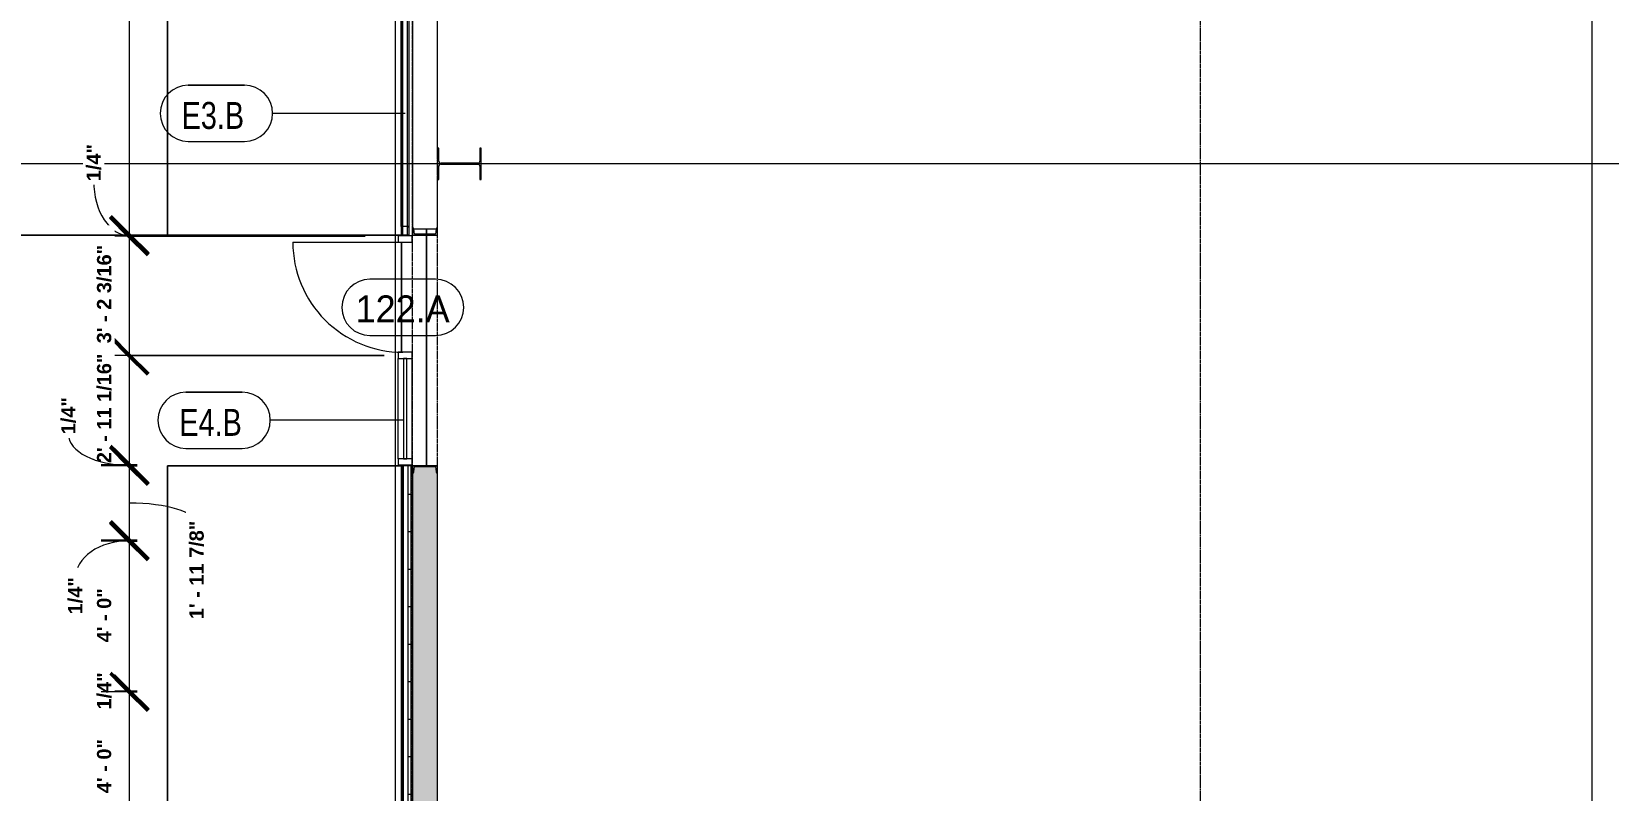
# Model space of a CAD drawing. Header units: inches. Extents: x 21592 to 24810, y -23179 to -20467.
# Drawn here: x 21940 to 22444, y -21827 to -21584 of the extents above; entities that cross this region are included whole.
import ezdxf

# ---------------------------------------------------------------- set-up
doc = ezdxf.new("R2010")
doc.units = ezdxf.units.IN
doc.header["$MEASUREMENT"] = 0
doc.linetypes.add('Grid Line 1_2_', pattern=[0.875, 0.5, -0.125, 0.125, -0.125])
for name, color, linetype, lineweight in [('A-ANNO-DIMS', 211, 'Continuous', 9), ('A-ANNO-DIMS-96', 211, 'Continuous', 9), ('A-DOOR', 31, 'Continuous', 20), ('A-DOOR-IDEN', 31, 'Continuous', 9), ('A-FLOR', 192, 'Continuous', 20), ('A-GLAZ-CURT', 52, 'Continuous', 20), ('A-GLAZ-CWMG', 51, 'Continuous', 20), ('A-SITE-SWLK', 140, 'Continuous', 140), ('A-WALL', 113, 'Continuous', 20), ('A-WALL-IDEN', 211, 'Continuous', 9), ('A-WALL-PATT', 111, 'Continuous', 50), ('C-TOPO', 7, 'Continuous', 20), ('G-ANNO-SYMB', 111, 'Continuous', 9), ('L-SITE-WALL', 31, 'Continuous', 20), ('S-BEAM', 12, 'Continuous', 20), ('S-COLS', 52, 'Continuous', 20), ('S-GRID', 1, 'Continuous', 9)]:
    doc.layers.add(name, color=color, linetype=linetype, lineweight=lineweight)
doc.styles.add('Arial_B_1', font='arialbd.ttf', dxfattribs={"height": 4.566403})
doc.styles.add('Century Gothic', font='GOTHIC.TTF', dxfattribs={"height": 8.622671})
doc.styles.add('Century Gothic_1', font='GOTHIC.TTF', dxfattribs={"width": 0.8, "height": 8.622671})
doc.dimstyles.new('OD_Dimension_2_1', dxfattribs={"dimscale": 12, "dimtxt": 4.5, "dimasz": 1, "dimexe": 0.75, "dimexo": 0.5, "dimgap": 0.375, "dimtad": 1, "dimdec": 4, "dimrnd": 0.0625, "dimzin": 3, "dimdsep": 46, "dimlunit": 4, "dimtxsty": 'Arial_B_1', "dimblk1": 'OBLIQUE', "dimblk2": 'OBLIQUE', "dimsah": 1, "dimcen": 0.09, "dimdle": 0.75, "dimazin": 0, "dimtfac": 1, "dimtdec": 4, "dimtix": 1, "dimtmove": 0, "dimatfit": 3, "dimfxl": 1, "dimtvp": 1, "dimtfill": 1, "dimfrac": 2, "dimtolj": 1, "dimtzin": 0, "dimlwd": 13, "dimlwe": 13, "dimarcsym": 2})
doc.dimstyles.new('OD_Dimension_2_3', dxfattribs={"dimscale": 12, "dimtxt": 4.5, "dimasz": 1, "dimexe": 0.75, "dimexo": 0.5, "dimgap": 0.375, "dimtad": 1, "dimdec": 4, "dimrnd": 0.0625, "dimzin": 3, "dimdsep": 46, "dimlunit": 4, "dimtxsty": 'Arial_B_1', "dimblk1": 'OBLIQUE', "dimblk2": 'OBLIQUE', "dimsah": 1, "dimcen": 0.09, "dimdle": 0.75, "dimazin": 0, "dimtfac": 1, "dimtdec": 4, "dimtix": 1, "dimtmove": 0, "dimatfit": 3, "dimfxl": 1, "dimtvp": 1, "dimtfill": 1, "dimfrac": 2, "dimtolj": 1, "dimtzin": 0, "dimlwd": 13, "dimlwe": 13, "dimarcsym": 2})
doc.dimstyles.new('OD_Dimension_2_4', dxfattribs={"dimscale": 12, "dimtxt": 4.5, "dimasz": 1, "dimexe": 0.75, "dimexo": 0.5, "dimgap": 0.375, "dimtad": 1, "dimdec": 4, "dimrnd": 0.0625, "dimzin": 3, "dimdsep": 46, "dimlunit": 4, "dimtxsty": 'Arial_B_1', "dimblk1": 'OBLIQUE', "dimblk2": 'OBLIQUE', "dimsah": 1, "dimcen": 0.09, "dimdle": 0.75, "dimazin": 0, "dimtfac": 1, "dimtdec": 4, "dimtix": 1, "dimtmove": 0, "dimatfit": 3, "dimfxl": 1, "dimtvp": 1, "dimtfill": 1, "dimfrac": 2, "dimtolj": 1, "dimtzin": 0, "dimlwd": 13, "dimlwe": 13, "dimarcsym": 2})
doc.dimstyles.new('OD_Dimension_2_5', dxfattribs={"dimscale": 12, "dimtxt": 4.5, "dimasz": 1, "dimexe": 0.75, "dimexo": 0.5, "dimgap": 0.375, "dimtad": 1, "dimdec": 4, "dimrnd": 0.0625, "dimzin": 3, "dimdsep": 46, "dimlunit": 4, "dimtxsty": 'Arial_B_1', "dimblk1": 'OBLIQUE', "dimblk2": 'OBLIQUE', "dimsah": 1, "dimcen": 0.09, "dimdle": 0.75, "dimazin": 0, "dimtfac": 1, "dimtdec": 4, "dimtix": 1, "dimtmove": 1, "dimatfit": 3, "dimfxl": 1, "dimtvp": 1, "dimtfill": 1, "dimfrac": 2, "dimtolj": 1, "dimtzin": 0, "dimlwd": 13, "dimlwe": 13, "dimarcsym": 2})
pattern_1 = [(45, (0, 0), (-9.503515, 9.503515), []), (45, (0, 14.4), (-9.503515, 9.503515), [])]

# ---------------------------------------------------------------- blocks, each defined once
blk = doc.blocks.new('Struct_Xcel_Sports Complex_rvt-1-Enlarged First Floor Plan _West_')
at = {"layer": 'A-FLOR', "color": 43, "lineweight": 13}
for p, q in [((22066.14, -21648.87), (22066.14, -21647.23)), ((22066.14, -21722.93), (22066.14, -21649.18))]:
    blk.add_line(p, q, dxfattribs=at)
at = {"layer": 'L-SITE-WALL', "color": 43, "lineweight": 13}
for p, q in [((22058.14, -21649.12), (22058.14, -21646.48)), ((22058.14, -21649.43), (22058.14, -21649.18)), ((22066.14, -21647.23), (22066.14, -21648.87)), ((22066.14, -21649.18), (22066.14, -21722.93)), ((22058.14, -21686.62), (22058.14, -21651.43)), ((22058.14, -22133.05), (22058.14, -21722.68))]:
    blk.add_line(p, q, dxfattribs=at)
blk = doc.blocks.new('Rectangular Mullion - Profile_Polycarbonate_Lower-1836398-Enlarged First Floor Plan _West_')
at = {"layer": 'A-GLAZ-CWMG', "color": 43, "lineweight": 13}
for p, q in [((22058.04, -21646.43), (22058.04, -21185.12)), ((22060.54, -21646.43), (22060.54, -21185.12))]:
    blk.add_line(p, q, dxfattribs=at)
at = {"layer": 'A-GLAZ-CWMG', "color": 10, "lineweight": 13}
for p, q in [((22058.46, -21185.12), (22060.04, -21185.12)), ((22058.46, -21646.43), (22058.46, -21185.12)), ((22060.04, -21646.43), (22060.04, -21185.12)), ((22060.04, -21646.43), (22058.46, -21646.43))]:
    blk.add_line(p, q, dxfattribs=at)
blk = doc.blocks.new('Rectangular Mullion - Profile_Polycarbonate_Upper and left-1180549-Enlarged First Floor Plan _West_')
at = {"layer": 'A-GLAZ-CWMG', "color": 7}
for p, q in [((-2.75, 0.79), (-2.75, 1.21)), ((-2.75, 1.21), (0, 1.21)), ((-2.5, 0.79), (-2.75, 0.79)), ((-0.06, 1.15), (-2.69, 1.15)), ((-2.69, 1.15), (-2.69, 0.85)), ((-2.69, 0.85), (-2.5, 0.85)), ((-2.5, 0.85), (-2.5, 0.79)), ((-0.06, -1.22), (-0.06, 1.15)), ((0, 1.21), (0, -1.29)), ((-2.75, -1.29), (-2.75, -0.79)), ((-2.75, -0.79), (-2.5, -0.79)), ((0, -1.29), (-2.75, -1.29)), ((-2.5, -0.85), (-2.69, -0.85)), ((-2.69, -0.85), (-2.69, -1.22)), ((-2.69, -1.22), (-0.06, -1.22)), ((-2.5, -0.79), (-2.5, -0.85))]:
    blk.add_line(p, q, dxfattribs=at)
blk = doc.blocks.new('Girt_C - 8_D-1405510-Enlarged First Floor Plan _West_')
at = {"layer": 'S-BEAM', "color": 43, "lineweight": 13}
for p, q in [((22061.64, -21143.68), (22061.64, -21646.84)), ((22069.64, -21380.05), (22069.64, -21148.8)), ((22069.64, -21621.3), (22069.64, -21390.05)), ((22069.64, -21646.84), (22069.64, -21631.3)), ((22069.25, -21647.23), (22062.03, -21647.23))]:
    blk.add_line(p, q, dxfattribs=at)
blk = doc.blocks.new('Door_Single_Storefront - one-1371400-Enlarged First Floor Plan _West_')
at = {"layer": 'A-DOOR', "color": 43, "lineweight": 13}
blk.add_line((-17.59375, -35.1875), (-17.59375, 0), dxfattribs=at)
blk.add_arc((-17.59375, 0), 35.1875, 270, 0, dxfattribs=at)
blk = doc.blocks.new('System Panel - INSULATED LOW-E GLAZING _SEE ELEVATIONS FOR U-FACTOR_ SHGC_ _ LT_-1354328-Enlarged First Floor Plan _West_')
at = {"layer": 'A-GLAZ-CURT', "color": 7}
for p, q in [((16.03125, 1.25), (-16.03125, 1.25)), ((-16.03125, 1.25), (-16.03125, 0.25)), ((-16.03125, 0.25), (16.03125, 0.25)), ((16.03125, 0.25), (16.03125, 1.25))]:
    blk.add_line(p, q, dxfattribs=at)
at = {"layer": 'A-GLAZ-CURT', "color": 10, "lineweight": 13}
for p, q in [((-16.03125, 0.25), (-16.03125, 1.25)), ((16.03125, 1.25), (-16.03125, 1.25)), ((-16.03125, 0.25), (16.03125, 0.25)), ((16.03125, 1.25), (16.03125, 0.25))]:
    blk.add_line(p, q, dxfattribs=at)
blk = doc.blocks.new('Rectangular Mullion - Exterior 2_ x 4_5_-1354325-Enlarged First Floor Plan _West_')
at = {"layer": 'A-GLAZ-CWMG', "color": 43, "lineweight": 13}
for p, q in [((22057.02, -21720.68), (22057.02, -21688.62)), ((22061.52, -21720.68), (22061.52, -21688.62))]:
    blk.add_line(p, q, dxfattribs=at)
blk = doc.blocks.new('Rectangular Mullion - Exterior 2_ x 4_5_-1212758-Enlarged First Floor Plan _West_')
at = {"layer": 'A-GLAZ-CWMG', "color": 7}
for p, q in [((-2, 1.5), (0, 1.5)), ((-2, -3), (-2, 1.5)), ((0, 1.5), (0, -3)), ((0, -3), (-2, -3))]:
    blk.add_line(p, q, dxfattribs=at)
blk = doc.blocks.new('Rectangular Mullion - Exterior 2_ x 4_5_-1305178-Enlarged First Floor Plan _West_')
at = {"layer": 'A-GLAZ-CWMG', "color": 7}
for p, q in [((0, 1.5), (-2, 1.5)), ((-2, 1.5), (-2, -3)), ((0, -3), (0, 1.5)), ((-2, -3), (0, -3))]:
    blk.add_line(p, q, dxfattribs=at)
blk = doc.blocks.new('Rectangular Mullion - Exterior 2_ x 4_5_-827470-Enlarged First Floor Plan _West_')
at = {"layer": 'A-GLAZ-CWMG', "color": 7}
for p, q in [((-1, 1.5), (1, 1.5)), ((-1, -3), (-1, 1.5)), ((1, 1.5), (1, -3)), ((1, -3), (-1, -3))]:
    blk.add_line(p, q, dxfattribs=at)
blk = doc.blocks.new('Door Tag - Door Tag-4658-Enlarged First Floor Plan _West_')
at = {"layer": 'A-DOOR-IDEN', "color": 153}
for p, q in [((0.109375, 0.09375), (-0.109375, 0.09375)), ((-0.109375, -0.09375), (0.109375, -0.09375))]:
    blk.add_line(p, q, dxfattribs=at)
for centre, start, end in [((-0.109375, 0), 90, 270), ((0.109375, 0), 270, 90)]:
    blk.add_arc(centre, 0.09375, start, end, dxfattribs=at)
blk = doc.blocks.new('Wall Tag - 1_4_-1369832-Enlarged First Floor Plan _West_')
at = {"layer": 'A-WALL-IDEN', "color": 153}
for p, q in [((-0.0822, 0.0968), (0.1053, 0.0968)), ((0.1053, 0.0968), (-0.0822, 0.0968)), ((-0.0822, -0.0907), (0.1053, -0.0907)), ((-0.0822, -0.0907), (0.1053, -0.0907))]:
    blk.add_line(p, q, dxfattribs=at)
for centre, start, end in [((-0.0822, 0.0031), 90, 270), ((-0.0822, 0.0031), 90, 270), ((0.1053, 0.0031), 270, 90), ((0.1053, 0.0031), 270, 90)]:
    blk.add_arc(centre, 0.0937, start, end, dxfattribs=at)
blk = doc.blocks.new('DIMBLOCK154-Enlarged First Floor Plan _West_')
at = {"layer": 'A-ANNO-DIMS-96', "lineweight": 50}
for p, q in [((21970.98, -21182.37), (21964.98, -21176.37)), ((21970.98, -21182.37), (21976.98, -21188.37)), ((21970.98, -21649.18), (21964.98, -21643.18)), ((21970.98, -21649.18), (21976.98, -21655.18))]:
    blk.add_line(p, q, dxfattribs=at)
at = {"layer": 'A-ANNO-DIMS-96', "lineweight": 13}
for p, q in [((22047.25, -21182.37), (21961.98, -21182.37)), ((21970.98, -21182.37), (21970.98, -21649.18)), ((21970.98, -21182.37), (22047.25, -21182.37)), ((22047.25, -21649.18), (21961.98, -21649.18)), ((21970.98, -21649.18), (22047.25, -21649.18))]:
    blk.add_line(p, q, dxfattribs=at)
at = {"layer": 'A-ANNO-DIMS-96', "color": 0, "lineweight": 13, "insert": (21960.63, -21436.16), "char_height": 4.5664, "width": 48.9429, "attachment_point": 1, "rotation": 90, "line_spacing_factor": 0.938532, "style": 'Arial_B_1', "bg_fill": 3, "box_fill_scale": 1.25, "bg_fill_color": 0, "bg_fill_transparency": 0}
blk.add_mtext('38\' - 10 13/16"', dxfattribs=at)
blk = doc.blocks.new('_Oblique')
at = {"color": 0, "linetype": 'ByBlock', "lineweight": -2}
blk.add_line((-0.5, -0.5), (0.5, 0.5), dxfattribs=at)
blk = doc.blocks.new('DIMBLOCK155-Enlarged First Floor Plan _West_')
at = {"layer": 'A-ANNO-DIMS-96', "lineweight": 50}
for p, q in [((21970.98, -21649.18), (21964.98, -21643.18)), ((21970.98, -21649.43), (21964.98, -21643.43)), ((21970.98, -21649.18), (21976.98, -21655.18)), ((21970.98, -21649.43), (21976.98, -21655.43))]:
    blk.add_line(p, q, dxfattribs=at)
at = {"layer": 'A-ANNO-DIMS-96', "lineweight": 13}
for p, q in [((22047.25, -21649.18), (21961.98, -21649.18)), ((22046.52, -21649.43), (21961.98, -21649.43)), ((21970.98, -21649.18), (21970.98, -21649.43)), ((21970.98, -21649.18), (22047.25, -21649.18)), ((21970.98, -21649.43), (22046.52, -21649.43))]:
    blk.add_line(p, q, dxfattribs=at)
blk.add_ellipse((21970.98, -21631.9), major_axis=(0, 17.41), ratio=0.655394, start_param=1.570796, end_param=3.141593, dxfattribs=at)
at = {"layer": 'A-ANNO-DIMS-96', "color": 0, "lineweight": 13, "insert": (21957.29, -21631.9), "char_height": 4.566, "width": 13.8, "attachment_point": 1, "rotation": 90, "line_spacing_factor": 0.938532, "style": 'Arial_B_1', "bg_fill": 3, "box_fill_scale": 1.25, "bg_fill_color": 0, "bg_fill_transparency": 0}
blk.add_mtext('1/4"', dxfattribs=at)
blk = doc.blocks.new('DIMBLOCK156-Enlarged First Floor Plan _West_')
at = {"layer": 'A-ANNO-DIMS-96', "lineweight": 50}
for p, q in [((21970.98, -21649.43), (21964.98, -21643.43)), ((21970.98, -21649.43), (21976.98, -21655.43)), ((21970.98, -21687.62), (21964.98, -21681.62)), ((21970.98, -21687.62), (21976.98, -21693.62))]:
    blk.add_line(p, q, dxfattribs=at)
at = {"layer": 'A-ANNO-DIMS-96', "lineweight": 13}
for p, q in [((22046.52, -21649.43), (21961.98, -21649.43)), ((21970.98, -21649.43), (21970.98, -21687.62)), ((21970.98, -21649.43), (22046.52, -21649.43)), ((22052.52, -21687.62), (21961.98, -21687.62)), ((21970.98, -21687.62), (22052.52, -21687.62))]:
    blk.add_line(p, q, dxfattribs=at)
at = {"layer": 'A-ANNO-DIMS-96', "color": 0, "lineweight": 13, "insert": (21960.63, -21683.77), "char_height": 4.5664, "width": 36.6, "attachment_point": 1, "rotation": 90, "line_spacing_factor": 0.938532, "style": 'Arial_B_1', "bg_fill": 3, "box_fill_scale": 1.25, "bg_fill_color": 0, "bg_fill_transparency": 0}
blk.add_mtext('3\' - 2 3/16"', dxfattribs=at)
blk = doc.blocks.new('DIMBLOCK157-Enlarged First Floor Plan _West_')
at = {"layer": 'A-ANNO-DIMS-96', "lineweight": 50}
for p, q in [((21970.98, -21687.62), (21964.98, -21681.62)), ((21970.98, -21687.62), (21976.98, -21693.62)), ((21970.98, -21722.68), (21964.98, -21716.68)), ((21970.98, -21722.68), (21976.98, -21728.68))]:
    blk.add_line(p, q, dxfattribs=at)
at = {"layer": 'A-ANNO-DIMS-96', "lineweight": 13}
for p, q in [((22052.52, -21687.62), (21961.98, -21687.62)), ((21970.98, -21687.62), (21970.98, -21722.68)), ((21970.98, -21687.62), (22052.52, -21687.62)), ((21973.46, -21722.68), (21961.98, -21722.68)), ((21970.98, -21722.68), (21973.46, -21722.68))]:
    blk.add_line(p, q, dxfattribs=at)
at = {"layer": 'A-ANNO-DIMS-96', "color": 0, "lineweight": 13, "insert": (21960.63, -21722.11), "char_height": 4.5664, "width": 40.7143, "attachment_point": 1, "rotation": 90, "line_spacing_factor": 0.938532, "style": 'Arial_B_1', "bg_fill": 3, "box_fill_scale": 1.25, "bg_fill_color": 0, "bg_fill_transparency": 0}
blk.add_mtext('2\' - 11 1/16"', dxfattribs=at)
blk = doc.blocks.new('DIMBLOCK158-Enlarged First Floor Plan _West_')
at = {"layer": 'A-ANNO-DIMS-96', "lineweight": 50}
for p, q in [((21970.98, -21722.68), (21964.98, -21716.68)), ((21970.98, -21722.93), (21964.98, -21716.93)), ((21970.98, -21722.68), (21976.98, -21728.68)), ((21970.98, -21722.93), (21976.98, -21728.93))]:
    blk.add_line(p, q, dxfattribs=at)
at = {"layer": 'A-ANNO-DIMS-96', "lineweight": 13}
for p, q in [((21973.46, -21722.68), (21961.98, -21722.68)), ((21973.46, -21722.93), (21961.98, -21722.93)), ((21970.98, -21722.68), (21970.98, -21722.93)), ((21970.98, -21722.68), (21973.46, -21722.68)), ((21970.98, -21722.93), (21973.46, -21722.93))]:
    blk.add_line(p, q, dxfattribs=at)
blk.add_ellipse((21970.98, -21712.88), major_axis=(-19.5, 0), ratio=0.508904, start_param=0, end_param=1.570796, dxfattribs=at)
at = {"layer": 'A-ANNO-DIMS-96', "color": 0, "lineweight": 13, "insert": (21949.19, -21712.88), "char_height": 4.566, "width": 13.8, "attachment_point": 1, "rotation": 90, "line_spacing_factor": 0.938532, "style": 'Arial_B_1', "bg_fill": 3, "box_fill_scale": 1.25, "bg_fill_color": 0, "bg_fill_transparency": 0}
blk.add_mtext('1/4"', dxfattribs=at)
blk = doc.blocks.new('DIMBLOCK159-Enlarged First Floor Plan _West_')
at = {"layer": 'A-ANNO-DIMS-96', "lineweight": 50}
for p, q in [((21970.98, -21722.93), (21964.98, -21716.93)), ((21970.98, -21722.93), (21976.98, -21728.93)), ((21970.98, -21746.8), (21964.98, -21740.8)), ((21970.98, -21746.8), (21976.98, -21752.8))]:
    blk.add_line(p, q, dxfattribs=at)
at = {"layer": 'A-ANNO-DIMS-96', "lineweight": 13}
for p, q in [((21973.46, -21722.93), (21961.98, -21722.93)), ((21970.98, -21722.93), (21970.98, -21746.8)), ((21970.98, -21722.93), (21973.46, -21722.93)), ((21973.46, -21746.8), (21961.98, -21746.8)), ((21970.98, -21746.8), (21973.46, -21746.8))]:
    blk.add_line(p, q, dxfattribs=at)
blk.add_ellipse((21970.98, -21741.53), major_axis=(-21.53, 0), ratio=0.309359, start_param=3.141593, end_param=4.712389, dxfattribs=at)
at = {"layer": 'A-ANNO-DIMS-96', "color": 0, "lineweight": 13, "insert": (21990.23, -21772.03), "char_height": 4.5664, "width": 36.6, "attachment_point": 1, "rotation": 90, "line_spacing_factor": 0.938532, "style": 'Arial_B_1', "bg_fill": 3, "box_fill_scale": 1.25, "bg_fill_color": 0, "bg_fill_transparency": 0}
blk.add_mtext('1\' - 11 7/8"', dxfattribs=at)
blk = doc.blocks.new('DIMBLOCK160-Enlarged First Floor Plan _West_')
at = {"layer": 'A-ANNO-DIMS-96', "lineweight": 50}
for p, q in [((21970.98, -21746.8), (21964.98, -21740.8)), ((21970.98, -21747.05), (21964.98, -21741.05)), ((21970.98, -21746.8), (21976.98, -21752.8)), ((21970.98, -21747.05), (21976.98, -21753.05))]:
    blk.add_line(p, q, dxfattribs=at)
at = {"layer": 'A-ANNO-DIMS-96', "lineweight": 13}
for p, q in [((21973.46, -21746.8), (21961.98, -21746.8)), ((21973.46, -21747.05), (21961.98, -21747.05)), ((21970.98, -21746.8), (21970.98, -21747.05)), ((21970.98, -21746.8), (21973.46, -21746.8)), ((21970.98, -21747.05), (21973.46, -21747.05))]:
    blk.add_line(p, q, dxfattribs=at)
blk.add_ellipse((21970.98, -21758.99), major_axis=(-17.3, 0), ratio=0.697281, start_param=4.712389, end_param=6.283185, dxfattribs=at)
at = {"layer": 'A-ANNO-DIMS-96', "color": 0, "lineweight": 13, "insert": (21951.4, -21770.49), "char_height": 4.566, "width": 13.8, "attachment_point": 1, "rotation": 90, "line_spacing_factor": 0.938532, "style": 'Arial_B_1', "bg_fill": 3, "box_fill_scale": 1.25, "bg_fill_color": 0, "bg_fill_transparency": 0}
blk.add_mtext('1/4"', dxfattribs=at)
blk = doc.blocks.new('DIMBLOCK161-Enlarged First Floor Plan _West_')
at = {"layer": 'A-ANNO-DIMS-96', "lineweight": 50}
for p, q in [((21970.98, -21747.05), (21964.98, -21741.05)), ((21970.98, -21747.05), (21976.98, -21753.05)), ((21970.98, -21795.05), (21964.98, -21789.05)), ((21970.98, -21795.05), (21976.98, -21801.05))]:
    blk.add_line(p, q, dxfattribs=at)
at = {"layer": 'A-ANNO-DIMS-96', "lineweight": 13}
for p, q in [((21973.46, -21747.05), (21961.98, -21747.05)), ((21970.98, -21747.05), (21970.98, -21795.05)), ((21970.98, -21747.05), (21973.46, -21747.05)), ((21973.46, -21795.05), (21961.98, -21795.05)), ((21970.98, -21795.05), (21973.46, -21795.05))]:
    blk.add_line(p, q, dxfattribs=at)
at = {"layer": 'A-ANNO-DIMS-96', "color": 0, "lineweight": 13, "insert": (21960.63, -21779.45), "char_height": 4.566, "width": 20.1429, "attachment_point": 1, "rotation": 90, "line_spacing_factor": 0.938532, "style": 'Arial_B_1', "bg_fill": 3, "box_fill_scale": 1.25, "bg_fill_color": 0, "bg_fill_transparency": 0}
blk.add_mtext('4\' - 0"', dxfattribs=at)
blk = doc.blocks.new('DIMBLOCK162-Enlarged First Floor Plan _West_')
at = {"layer": 'A-ANNO-DIMS-96', "lineweight": 50}
for p, q in [((21970.98, -21795.05), (21964.98, -21789.05)), ((21970.98, -21795.3), (21964.98, -21789.3)), ((21970.98, -21795.05), (21976.98, -21801.05)), ((21970.98, -21795.3), (21976.98, -21801.3))]:
    blk.add_line(p, q, dxfattribs=at)
at = {"layer": 'A-ANNO-DIMS-96', "lineweight": 13}
for p, q in [((21973.46, -21795.05), (21961.98, -21795.05)), ((21973.46, -21795.3), (21961.98, -21795.3)), ((21970.98, -21795.05), (21970.98, -21795.3)), ((21970.98, -21795.05), (21973.46, -21795.05)), ((21970.98, -21795.3), (21973.46, -21795.3))]:
    blk.add_line(p, q, dxfattribs=at)
at = {"layer": 'A-ANNO-DIMS-96', "color": 0, "lineweight": 13, "insert": (21960.63, -21800.93), "char_height": 4.566, "width": 13.8, "attachment_point": 1, "rotation": 90, "line_spacing_factor": 0.938532, "style": 'Arial_B_1', "bg_fill": 3, "box_fill_scale": 1.25, "bg_fill_color": 0, "bg_fill_transparency": 0}
blk.add_mtext('1/4"', dxfattribs=at)
blk = doc.blocks.new('DIMBLOCK163-Enlarged First Floor Plan _West_')
at = {"layer": 'A-ANNO-DIMS-96', "lineweight": 50}
for p, q in [((21970.98, -21795.3), (21964.98, -21789.3)), ((21970.98, -21795.3), (21976.98, -21801.3)), ((21970.98, -21843.3), (21964.98, -21837.3)), ((21970.98, -21843.3), (21976.98, -21849.3))]:
    blk.add_line(p, q, dxfattribs=at)
at = {"layer": 'A-ANNO-DIMS-96', "lineweight": 13}
for p, q in [((21973.46, -21795.3), (21961.98, -21795.3)), ((21970.98, -21795.3), (21970.98, -21843.3)), ((21970.98, -21795.3), (21973.46, -21795.3)), ((21973.46, -21843.3), (21961.98, -21843.3)), ((21970.98, -21843.3), (21973.46, -21843.3))]:
    blk.add_line(p, q, dxfattribs=at)
at = {"layer": 'A-ANNO-DIMS-96', "color": 0, "lineweight": 13, "insert": (21960.63, -21827.7), "char_height": 4.566, "width": 20.1429, "attachment_point": 1, "rotation": 90, "line_spacing_factor": 0.938532, "style": 'Arial_B_1', "bg_fill": 3, "box_fill_scale": 1.25, "bg_fill_color": 0, "bg_fill_transparency": 0}
blk.add_mtext('4\' - 0"', dxfattribs=at)
blk = doc.blocks.new('DIMBLOCK312-Enlarged First Floor Plan _West_')
at = {"layer": 'A-ANNO-DIMS-96', "lineweight": 50}
for p, q in [((21910.66, -21649.18), (21904.66, -21643.18)), ((21910.66, -21649.43), (21904.66, -21643.43)), ((21910.66, -21649.18), (21916.66, -21655.18)), ((21910.66, -21649.43), (21916.66, -21655.43))]:
    blk.add_line(p, q, dxfattribs=at)
at = {"layer": 'A-ANNO-DIMS-96', "lineweight": 13}
for p, q in [((21977.24, -21649.18), (21901.66, -21649.18)), ((21908.17, -21649.43), (21919.66, -21649.43)), ((21910.66, -21649.43), (21908.17, -21649.43)), ((21910.66, -21649.43), (21910.66, -21649.18)), ((21910.66, -21649.18), (21977.24, -21649.18))]:
    blk.add_line(p, q, dxfattribs=at)
at = {"layer": 'A-ANNO-DIMS-96', "color": 0, "lineweight": 13, "insert": (21900.31, -21655.05), "char_height": 4.566, "width": 13.8, "attachment_point": 1, "rotation": 90, "line_spacing_factor": 0.938532, "style": 'Arial_B_1', "bg_fill": 3, "box_fill_scale": 1.25, "bg_fill_color": 0, "bg_fill_transparency": 0}
blk.add_mtext('1/4"', dxfattribs=at)
blk = doc.blocks.new('DIMBLOCK313-Enlarged First Floor Plan _West_')
at = {"layer": 'A-ANNO-DIMS-96', "lineweight": 50}
for p, q in [((21910.66, -21182.37), (21904.66, -21176.37)), ((21910.66, -21182.37), (21916.66, -21188.37)), ((21910.66, -21649.18), (21904.66, -21643.18)), ((21910.66, -21649.18), (21916.66, -21655.18))]:
    blk.add_line(p, q, dxfattribs=at)
at = {"layer": 'A-ANNO-DIMS-96', "lineweight": 13}
for p, q in [((21908.17, -21182.37), (21919.66, -21182.37)), ((21910.66, -21182.37), (21908.17, -21182.37)), ((21910.66, -21649.18), (21910.66, -21182.37)), ((21977.24, -21649.18), (21901.66, -21649.18)), ((21910.66, -21649.18), (21977.24, -21649.18))]:
    blk.add_line(p, q, dxfattribs=at)
at = {"layer": 'A-ANNO-DIMS-96', "color": 0, "lineweight": 13, "insert": (21900.31, -21436.16), "char_height": 4.5664, "width": 48.9429, "attachment_point": 1, "rotation": 90, "line_spacing_factor": 0.938532, "style": 'Arial_B_1', "bg_fill": 3, "box_fill_scale": 1.25, "bg_fill_color": 0, "bg_fill_transparency": 0}
blk.add_mtext('38\' - 10 13/16"', dxfattribs=at)

msp = doc.modelspace()

# ---------------------------------------------------------------- hatches: boundary and pattern name
at = {"layer": 'A-WALL-PATT', "lineweight": 9}
h = msp.add_hatch(dxfattribs=at)
h.set_pattern_fill('FP_10', color=8, style=0, pattern_type=2)
h.set_pattern_definition([(0, (0, 0), (0, 12), []), (90, (0, 0), (-12, 7e-16), [])])
h.paths.add_polyline_path([(22061.14023, -22132.80281), (22061.14023, -21722.92781), (22060.14023, -21722.92781), (22060.14023, -22132.80281)], flags=0)
h = msp.add_hatch(dxfattribs=at)
h.set_pattern_fill('FP_9', color=8, style=0, pattern_type=2)
h.set_pattern_definition([(0, (0, 0), (15.36, 3.84), [1.267, -10.253, 1.267, -10.253, -61.44]), (0, (0, 0), (15.36, 3.84), [-23.04, 1.267, -21.773, 1.267, -10.253, -26.88]), (0, (0, 0), (15.36, 3.84), [-57.6, 1.267, -6.413, 1.267, -17.933]), (120, (5.76, 1.92), (-11.00553755, 11.3821502), [1.267, -10.253, 1.267, -10.253, -61.44]), (120, (5.76, 1.92), (-11.00553755, 11.3821502), [-23.04, 1.267, -21.773, 1.267, -10.253, -26.88]), (120, (5.76, 1.92), (-11.00553755, 11.3821502), [-57.6, 1.267, -6.413, 1.267, -17.933]), (240, (7.68, 9.6), (-4.35446245, -15.2221502), [1.267, -10.253, 1.267, -10.253, -61.44]), (240, (7.68, 9.6), (-4.35446245, -15.2221502), [-23.04, 1.267, -21.773, 1.267, -10.253, -26.88]), (240, (7.68, 9.6), (-4.35446245, -15.2221502), [-57.6, 1.267, -6.413, 1.267, -17.933])])
h.paths.add_polyline_path([(22061.14023, -22132.80281), (22061.64023, -22132.80281), (22061.64023, -21722.92781), (22061.14023, -21722.92781), (22061.14023, -22123.73567)], flags=0)
h = msp.add_hatch(dxfattribs=at)
h.set_pattern_fill('FP_7', color=8, style=0, pattern_type=2)
h.set_pattern_definition([(161.57, (0.48, 0.48), (-3.839953776, -1.544e-05), [0, -27.322, 3.034, 0]), (18.43, (-0.48, 0.48), (-3.839953776, 1.544e-05), [0, -27.322, 3.034, 0]), (108.43, (0.48, 0.48), (1.919622, -9.60052459), [9.106, -21.25]), (71.57, (-0.48, 0.48), (1.919622, 9.60052459), [9.106, -21.25])])
h.paths.add_polyline_path([(22069.64023, -22132.80281), (22069.64023, -21722.92781), (22061.64023, -21722.92781), (22061.64023, -22132.80281)], flags=0)
at = {"layer": 'S-COLS', "lineweight": 9}
h = msp.add_hatch(dxfattribs=at)
h.set_pattern_fill('FP_6', color=8, style=0, pattern_type=2)
h.set_pattern_definition(pattern_1)
h.paths.add_polyline_path([(22070.07382, -21631.30281), (22070.07382, -21627.13875), (22070.27633, -21626.64985), (22070.76523, -21626.44734), (22082.51523, -21626.44734), (22083.00412, -21626.64985), (22083.20663, -21627.13875), (22083.20663, -21631.30281), (22083.64023, -21631.30281), (22083.64023, -21621.30281), (22083.20663, -21621.30281), (22083.20663, -21625.46687), (22083.00412, -21625.95577), (22082.51523, -21626.15828), (22070.76523, -21626.15828), (22070.27633, -21625.95577), (22070.07382, -21625.46687), (22070.07382, -21621.30281), (22069.64023, -21621.30281), (22069.64023, -21631.30281)], flags=0)
h = msp.add_hatch(dxfattribs=at)
h.set_pattern_fill('FP_6', color=8, style=0, pattern_type=2)
h.set_pattern_definition(pattern_1)
h.paths.add_polyline_path([(22061.64023, -21649.17781), (22069.64023, -21649.17781), (22069.64023, -21646.83781), (22069.36445, -21646.95204), (22069.25023, -21647.22781), (22068.98937, -21648.87481), (22062.29108, -21648.87481), (22062.03023, -21647.22781), (22061.916, -21646.95204), (22061.64023, -21646.83781)], flags=0)
h = msp.add_hatch(dxfattribs=at)
h.set_pattern_fill('FP_6', color=8, style=0, pattern_type=2)
h.set_pattern_definition(pattern_1)
h.paths.add_polyline_path([(22061.64023, -21725.26781), (22061.916, -21725.15358), (22062.03023, -21724.87781), (22062.29108, -21723.23081), (22068.98937, -21723.23081), (22069.25023, -21724.87781), (22069.36445, -21725.15358), (22069.64023, -21725.26781), (22069.64023, -21722.92781), (22061.64023, -21722.92781)], flags=0)

# ---------------------------------------------------------------- linework, layer by layer
at = {"layer": 'A-SITE-SWLK', "color": 43, "lineweight": 13}
for p, q in [((21983.23523, -20555.07279), (21983.23523, -21649.17781)), ((21983.23523, -21649.17781), (22058.0375, -21649.17781)), ((21983.23523, -21722.92781), (22058.14023, -21722.92781)), ((21983.23523, -21722.92781), (21983.23523, -22133.05281))]:
    msp.add_line(p, q, dxfattribs=at)
at = {"layer": 'A-WALL', "color": 7}
for p, q in [((22058.4627, -21182.42781), (22058.4627, -21649.11531)), ((22060.0375, -21649.11531), (22060.0375, -21182.42781)), ((22058.4627, -21649.11531), (22060.0375, -21649.11531)), ((22069.64023, -21722.92781), (22058.32773, -21722.92781)), ((22058.32773, -21722.92781), (22058.32773, -22132.80281)), ((22058.64023, -21722.92781), (22058.64023, -22132.80281)), ((22060.14023, -21722.92781), (22060.14023, -22132.80281)), ((22061.14023, -21722.92781), (22061.14023, -22132.80281)), ((22061.64023, -21722.92781), (22061.64023, -22132.80281)), ((22069.64023, -22132.80281), (22069.64023, -21722.92781))]:
    msp.add_line(p, q, dxfattribs=at)
at = {"layer": 'A-WALL-IDEN', "color": 153}
for p, q in [((22059.2501, -21610.18522), (22016.85478, -21610.18522)), ((22058.51523, -21708.38773), (22016.1199, -21708.38773))]:
    msp.add_line(p, q, dxfattribs=at)
at = {"layer": 'C-TOPO', "color": 43, "lineweight": 13}
for p, q in [((21983.23535, -20555.07279), (21983.23535, -21649.17773)), ((21983.23535, -21649.17773), (21983.23535, -20555.07279)), ((21983.23535, -21649.17773), (22058.0375, -21649.17773)), ((22058.0375, -21649.17773), (21983.23535, -21649.17773)), ((22058.14014, -21649.17773), (22058.14014, -21649.42781)), ((22058.14014, -21649.42781), (22058.14014, -21649.17773)), ((22066.13965, -21648.87481), (22066.13965, -21647.22781)), ((22066.13965, -21722.92781), (22066.13965, -21649.17781)), ((22058.14014, -21651.42781), (22058.14014, -21686.61531)), ((22058.14014, -21686.61531), (22058.14014, -21651.42781)), ((22058.14014, -21722.92822), (21983.23535, -21722.92822)), ((21983.23535, -21722.92822), (21983.23535, -22133.05225)), ((21983.23535, -22133.05225), (21983.23535, -21722.92822)), ((21983.23535, -21722.92822), (22058.14014, -21722.92822)), ((22058.14014, -21722.67781), (22058.14014, -21722.92822)), ((22058.14014, -21722.92822), (22058.14014, -21722.67781))]:
    msp.add_line(p, q, dxfattribs=at)
at = {"layer": 'G-ANNO-SYMB'}
msp.add_line((22439.17362, -20818.08211), (22439.17362, -23072.22867), dxfattribs=at)
at = {"layer": 'L-SITE-WALL', "color": 43, "lineweight": 13}
for p, q in [((22056.14023, -22800.80281), (22056.14023, -20889.55281)), ((22058.14023, -21646.48338), (22058.14023, -21649.11531)), ((22058.14023, -21649.17518), (22058.14023, -21649.42781)), ((22058.14023, -21651.42781), (22058.14023, -21686.61531)), ((22058.14023, -21722.67781), (22058.14023, -22133.05281))]:
    msp.add_line(p, q, dxfattribs=at)
at = {"layer": 'S-COLS', "color": 7}
for p, q in [((22070.07382, -21621.30281), (22069.64023, -21621.30281)), ((22069.64023, -21621.30281), (22069.64023, -21631.30281)), ((22070.07382, -21625.46687), (22070.07382, -21621.30281)), ((22083.64023, -21621.30281), (22083.20663, -21621.30281)), ((22083.20663, -21621.30281), (22083.20663, -21625.46687)), ((22083.64023, -21631.30281), (22083.64023, -21621.30281)), ((22070.07382, -21631.30281), (22070.07382, -21627.13875)), ((22082.51523, -21626.15828), (22070.76523, -21626.15828)), ((22070.76523, -21626.44734), (22082.51523, -21626.44734)), ((22083.20663, -21627.13875), (22083.20663, -21631.30281)), ((22069.64023, -21631.30281), (22070.07382, -21631.30281)), ((22083.20663, -21631.30281), (22083.64023, -21631.30281)), ((22061.64023, -21646.83781), (22061.64023, -21649.17781)), ((22061.64023, -21649.17781), (22069.64023, -21649.17781)), ((22062.29108, -21648.87481), (22062.03023, -21647.22781)), ((22068.98937, -21648.87481), (22062.29108, -21648.87481)), ((22069.25023, -21647.22781), (22068.98937, -21648.87481)), ((22069.64023, -21649.17781), (22069.64023, -21646.83781)), ((22069.64023, -21722.92781), (22061.64023, -21722.92781)), ((22061.64023, -21722.92781), (22061.64023, -21725.26781)), ((22062.03023, -21724.87781), (22062.29108, -21723.23081)), ((22062.29108, -21723.23081), (22068.98937, -21723.23081)), ((22068.98937, -21723.23081), (22069.25023, -21724.87781)), ((22069.64023, -21725.26781), (22069.64023, -21722.92781))]:
    msp.add_line(p, q, dxfattribs=at)
for centre, radius, start, end in [((22070.76523, -21625.46687), 0.69141, 180, 270), ((22070.76523, -21627.13875), 0.69141, 90, 180), ((22082.51523, -21625.46687), 0.69141, 270, 0), ((22082.51523, -21627.13875), 0.69141, 0, 90), ((22061.64023, -21647.22781), 0.39, 0, 90), ((22069.64023, -21647.22781), 0.39, 90, 180), ((22061.64023, -21724.87781), 0.39, 270, 0), ((22069.64023, -21724.87781), 0.39, 180, 270)]:
    msp.add_arc(centre, radius, start, end, dxfattribs=at)
at = {"layer": 'S-GRID', "linetype": 'Grid Line 1_2_'}
for p, q in [((22069.64023, -23049.14903), (22069.64023, -20633.37408)), ((22313.89023, -23049.14903), (22313.89023, -20633.37408)), ((22061.64023, -22969.76788), (22061.64023, -20681.37408)), ((24479.10753, -21626.30281), (21657.56096, -21626.30281)), ((24742.78907, -21626.30281), (21790.20666, -21626.30281))]:
    msp.add_line(p, q, dxfattribs=at)

# ---------------------------------------------------------------- block references
at = {"layer": 'A-DOOR', "color": 43, "lineweight": 13, "rotation": 270}
msp.add_blockref('Door_Single_Storefront - one-1371400-Enlarged First Floor Plan _West_', (22058.51523, -21669.02156), dxfattribs=at)
at = {"layer": 'A-DOOR-IDEN', "color": 153, "xscale": 95.99999999999994, "yscale": 95.99999999999994, "zscale": 95.99999999999994}
msp.add_blockref('Door Tag - Door Tag-4658-Enlarged First Floor Plan _West_', (22058.51523, -21672.2705), dxfattribs=at)
at = {"layer": 'A-GLAZ-CURT', "color": 10, "lineweight": 13, "rotation": 270}
msp.add_blockref('System Panel - INSULATED LOW-E GLAZING _SEE ELEVATIONS FOR U-FACTOR_ SHGC_ _ LT_-1354328-Enlarged First Floor Plan _West_', (22058.51523, -21704.64656), dxfattribs=at)
at = {"layer": 'A-GLAZ-CWMG', "color": 43, "lineweight": 13}
for name in ['Rectangular Mullion - Profile_Polycarbonate_Lower-1836398-Enlarged First Floor Plan _West_', 'Rectangular Mullion - Exterior 2_ x 4_5_-1354325-Enlarged First Floor Plan _West_']:
    msp.add_blockref(name, (0, 0), dxfattribs=at)
at = {"layer": 'A-GLAZ-CWMG', "color": 43, "lineweight": 13, "rotation": 90}
msp.add_blockref('Rectangular Mullion - Exterior 2_ x 4_5_-1305178-Enlarged First Floor Plan _West_', (22058.51523, -21649.42781), dxfattribs=at)
at = {"layer": 'A-GLAZ-CWMG', "color": 43, "lineweight": 13, "extrusion": (0, 0, -1)}
for name, p, rotation in [('Rectangular Mullion - Profile_Polycarbonate_Upper and left-1180549-Enlarged First Floor Plan _West_', (-22059.2501, -21649.17781), 270.000000000008), ('Rectangular Mullion - Exterior 2_ x 4_5_-827470-Enlarged First Floor Plan _West_', (-22058.51523, -21687.61531), 270), ('Rectangular Mullion - Exterior 2_ x 4_5_-1212758-Enlarged First Floor Plan _West_', (-22058.51523, -21722.67781), 270)]:
    msp.add_blockref(name, p, dxfattribs=dict(at, rotation=rotation))
at = {"layer": 'A-WALL-IDEN', "color": 153, "xscale": 95.99999999999994, "yscale": 95.99999999999994, "zscale": 95.99999999999994}
for p in [(21997.7501, -21610.47893), (21997.01523, -21708.68144)]:
    msp.add_blockref('Wall Tag - 1_4_-1369832-Enlarged First Floor Plan _West_', p, dxfattribs=at)
at = {"layer": 'S-BEAM', "color": 43, "lineweight": 13}
msp.add_blockref('Girt_C - 8_D-1405510-Enlarged First Floor Plan _West_', (0, 0), dxfattribs=at)

# ---------------------------------------------------------------- texts
at = {"layer": 'A-DOOR-IDEN', "insert": (22058.4739, -21668.43919), "char_height": 8.622671, "width": 38.124, "attachment_point": 2, "line_spacing_factor": 0.984117, "style": 'Century Gothic'}
msp.add_mtext('122.A', dxfattribs=at)

# ---------------------------------------------------------------- next in the draw order: texts
at = {"layer": 'A-WALL-IDEN', "char_height": 8.622671, "width": 21.924, "attachment_point": 2, "line_spacing_factor": 0.984117, "style": 'Century Gothic_1', "bg_fill": 3, "box_fill_scale": 1.25, "bg_fill_color": 0, "bg_fill_transparency": 0}
for s, insert in [('E3.B', (21997.72124, -21606.5446)), ('E4.B', (21996.98636, -21704.74711))]:
    msp.add_mtext(s, dxfattribs=dict(at, insert=insert))

# ---------------------------------------------------------------- next in the draw order: dimensions: what is measured, and where the dimension line sits
at = {"layer": 'A-ANNO-DIMS', "lineweight": 13}
dim = msp.add_linear_dim(base=(21970.97768, -21649.17781), p1=(22053.2501, -21182.36531), p2=(22053.2501, -21649.17781), angle=90, dimstyle='OD_Dimension_2_4', override={"dimpost": '<>', "dimfxl": 466.8125}, dxfattribs=at)
dim.commit()
dim.dimension.update_dxf_attribs({"geometry": 'DIMBLOCK154-Enlarged First Floor Plan _West_', "text_midpoint": (21964.11505, -21415.77156)})

# ---------------------------------------------------------------- next in the draw order: dimensions: what is measured, and where the dimension line sits
dim = msp.add_linear_dim(base=(21970.97768, -21649.42781), p1=(22053.2501, -21649.17781), p2=(22052.51523, -21649.42781), angle=90, dimstyle='OD_Dimension_2_5', override={"dimpost": '<>', "dimfxl": 0.776235}, dxfattribs=at)
dim.commit()
dim.dimension.update_dxf_attribs({"geometry": 'DIMBLOCK155-Enlarged First Floor Plan _West_', "text_midpoint": (21960.33322, -21624.99644), "dimtype": 160, "text_rotation": 90})

# ---------------------------------------------------------------- next in the draw order: dimensions: what is measured, and where the dimension line sits
dim = msp.add_linear_dim(base=(21970.97768, -21687.61531), p1=(22052.51523, -21649.42781), p2=(22058.51523, -21687.61531), angle=90, dimstyle='OD_Dimension_2_1', override={"dimpost": '<>', "dimfxl": 38.655985}, dxfattribs=at)
dim.commit()
dim.dimension.update_dxf_attribs({"geometry": 'DIMBLOCK156-Enlarged First Floor Plan _West_', "text_midpoint": (21964.1166, -21668.52156)})

# ---------------------------------------------------------------- next in the draw order: dimensions: what is measured, and where the dimension line sits
for base, p1, p2, dimstyle, override, picture, middle in [((21910.65815, -21649.17781), (21902.17287, -21649.42781), (21983.23523, -21649.17781), 'OD_Dimension_2_4', {"dimpost": '<>', "dimfxl": 81.062744}, 'DIMBLOCK312-Enlarged First Floor Plan _West_', (21903.79708, -21649.30281)), ((21970.97768, -21722.67781), (22058.51523, -21687.61531), (21979.46296, -21722.67781), 'OD_Dimension_2_3', {"dimpost": '<>', "dimfxl": 86.47913}, 'DIMBLOCK157-Enlarged First Floor Plan _West_', (21964.1166, -21705.14656))]:
    dim = msp.add_linear_dim(base=base, p1=p1, p2=p2, angle=90, dimstyle=dimstyle, override=override, dxfattribs=at)
    dim.commit()
    dim.dimension.update_dxf_attribs({"geometry": picture, "text_midpoint": middle})

# ---------------------------------------------------------------- next in the draw order: block references
at = {"lineweight": 5}
msp.add_blockref('Struct_Xcel_Sports Complex_rvt-1-Enlarged First Floor Plan _West_', (0, 0), dxfattribs=at)

# ---------------------------------------------------------------- next in the draw order: dimensions: what is measured, and where the dimension line sits
at = {"layer": 'A-ANNO-DIMS', "lineweight": 13}
dim = msp.add_linear_dim(base=(21910.65815, -21182.36531), p1=(21983.23523, -21649.17781), p2=(21902.17287, -21182.36531), angle=90, dimstyle='OD_Dimension_2_4', override={"dimpost": '<>', "dimfxl": 473.798497}, dxfattribs=at)
dim.commit()
dim.dimension.update_dxf_attribs({"geometry": 'DIMBLOCK313-Enlarged First Floor Plan _West_', "text_midpoint": (21903.79552, -21415.77156)})
dim = msp.add_linear_dim(base=(21970.97768, -21722.92781), p1=(21979.46296, -21722.67781), p2=(21979.46296, -21722.92781), angle=90, dimstyle='OD_Dimension_2_5', override={"dimpost": '<>', "dimfxl": 0.25}, dxfattribs=at)
dim.commit()
dim.dimension.update_dxf_attribs({"geometry": 'DIMBLOCK158-Enlarged First Floor Plan _West_', "text_midpoint": (21952.23813, -21705.9776), "dimtype": 160, "text_rotation": 90})

# ---------------------------------------------------------------- next in the draw order: dimensions: what is measured, and where the dimension line sits
dim = msp.add_linear_dim(base=(21970.97768, -21746.80281), p1=(21979.46296, -21722.92781), p2=(21979.46296, -21746.80281), angle=90, dimstyle='OD_Dimension_2_5', override={"dimpost": '<>', "dimfxl": 23.875}, dxfattribs=at)
dim.commit()
dim.dimension.update_dxf_attribs({"geometry": 'DIMBLOCK159-Enlarged First Floor Plan _West_', "text_midpoint": (21993.27308, -21753.72637), "dimtype": 160, "text_rotation": 90})

# ---------------------------------------------------------------- next in the draw order: dimensions: what is measured, and where the dimension line sits
dim = msp.add_linear_dim(base=(21970.97768, -21747.05281), p1=(21979.46296, -21746.80281), p2=(21979.46296, -21747.05281), angle=90, dimstyle='OD_Dimension_2_5', override={"dimpost": '<>', "dimfxl": 0.25}, dxfattribs=at)
dim.commit()
dim.dimension.update_dxf_attribs({"geometry": 'DIMBLOCK160-Enlarged First Floor Plan _West_', "text_midpoint": (21954.44062, -21763.59122), "dimtype": 160, "text_rotation": 90})

# ---------------------------------------------------------------- next in the draw order: dimensions: what is measured, and where the dimension line sits
dim = msp.add_linear_dim(base=(21970.97768, -21795.05281), p1=(21979.46296, -21747.05281), p2=(21979.46296, -21795.05281), angle=90, dimstyle='OD_Dimension_2_4', override={"dimpost": '<>', "dimfxl": 48}, dxfattribs=at)
dim.commit()
dim.dimension.update_dxf_attribs({"geometry": 'DIMBLOCK161-Enlarged First Floor Plan _West_', "text_midpoint": (21964.14619, -21771.05281)})

# ---------------------------------------------------------------- next in the draw order: dimensions: what is measured, and where the dimension line sits
dim = msp.add_linear_dim(base=(21970.97768, -21795.30281), p1=(21979.46296, -21795.05281), p2=(21979.46296, -21795.30281), angle=90, dimstyle='OD_Dimension_2_4', override={"dimpost": '<>', "dimfxl": 0.25}, dxfattribs=at)
dim.commit()
dim.dimension.update_dxf_attribs({"geometry": 'DIMBLOCK162-Enlarged First Floor Plan _West_', "text_midpoint": (21964.1166, -21795.17781)})

# ---------------------------------------------------------------- next in the draw order: dimensions: what is measured, and where the dimension line sits
dim = msp.add_linear_dim(base=(21970.97768, -21843.30281), p1=(21979.46296, -21795.30281), p2=(21979.46296, -21843.30281), angle=90, dimstyle='OD_Dimension_2_4', override={"dimpost": '<>', "dimfxl": 48}, dxfattribs=at)
dim.commit()
dim.dimension.update_dxf_attribs({"geometry": 'DIMBLOCK163-Enlarged First Floor Plan _West_', "text_midpoint": (21964.14619, -21819.30281)})

doc.saveas('drawing.dxf')
